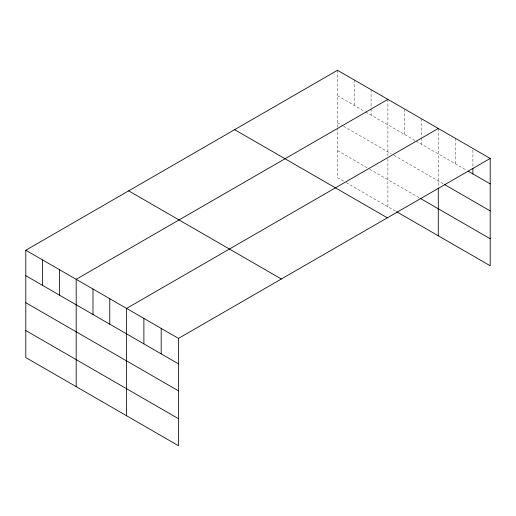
<?xml version="1.0" encoding="UTF-8"?>
<svg xmlns="http://www.w3.org/2000/svg" width="516" height="516" viewBox="0 0 516 516"><rect width="100%" height="100%" fill="white"/><g stroke="black" fill="none" stroke-linecap="round" stroke-linejoin="round"><path stroke-width="0.39" stroke-dasharray="2.58 1.94" d="M337.503 70.279L337.503 127.394M337.503 95.737L365.044 111.643M365.721 112.03L415.438 140.739M416.109 141.126L466.664 170.312M337.503 122.756L342.876 125.859M343.546 126.246L391.251 153.787M393.94 155.342L443.818 184.141M337.503 150.588L369.075 168.822M369.753 169.209L420.14 198.299M343.546 181.097L337.503 177.601L337.503 128.168M346.236 182.645L395.953 211.354M472.895 150.04L472.895 166.745M455.589 138.456L455.589 163.92M438.284 128.465L438.284 187.127M421.482 118.764L421.482 137.069M421.482 137.862L421.482 144.228M404.686 109.07L404.686 134.534M387.89 99.369L387.89 155.716M387.89 158.805L387.89 206.697M371.094 89.674L371.094 107.973M371.094 108.773L371.094 115.133M354.298 79.974L354.298 105.438"/><path stroke-width="0.77" d="M490.2 158.438L178.497 338.399L178.497 445.721L25.8 357.562L25.8 250.234L337.503 70.279L490.2 158.438L490.2 265.766L396.623 211.741M387.89 99.369L76.194 279.33L76.194 386.652M438.284 128.465L126.581 308.42L126.581 415.748M468.051 171.112L490.2 183.902M444.515 184.541L490.2 210.915M420.14 198.299L490.2 238.747M234.638 129.664L387.342 217.823M128.658 190.849L281.362 279.014M25.8 250.234L178.497 338.399M25.8 275.699L178.497 363.857M25.8 302.711L178.497 390.876M25.8 330.543L178.497 418.708M472.895 168.339L472.895 173.911M438.284 187.901L438.284 235.786M161.192 328.408L161.192 353.866M143.887 318.417L143.887 343.875M109.785 298.725L109.785 324.19M92.99 289.025L92.99 314.489M59.392 269.629L59.392 295.094M42.596 259.935L42.596 285.393"/></g></svg>
